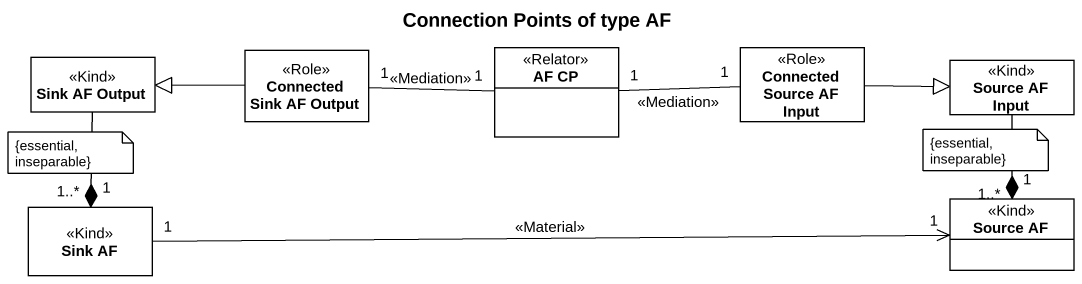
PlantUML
@startuml
title Connection Points of type AF
hide circle
hide empty members
class "Sink AF Output" as Sink_AF_Output <<Kind>>
class "Connected Sink AF Output" as Connected_Sink_AF_Output <<Role>>
class "AF CP" as AF_CP <<Relator>>
class "Connected Source AF Input" as Connected_Source_AF_Input <<Role>>
class "Source AF Input" as Source_AF_Input <<Kind>>
class "Sink AF" as Sink_AF <<Kind>>
class "Source AF" as Source_AF <<Kind>>
Connected_Sink_AF_Output -left-|> Sink_AF_Output
Connected_Sink_AF_Output "1" -right- "1" AF_CP : <<Mediation>>
AF_CP "1" -right- "1" Connected_Source_AF_Input : <<Mediation>>
Connected_Source_AF_Input -right-|> Source_AF_Input
Sink_AF "1" *-up- "1..*" Sink_AF_Output
Sink_AF "1" -right-> "1" Source_AF : <<Material>>
Source_AF "1" *-up- "1..*" Source_AF_Input
note as N1
  {essential, inseparable}
end note
note as N2
  {essential, inseparable}
end note
@enduml
